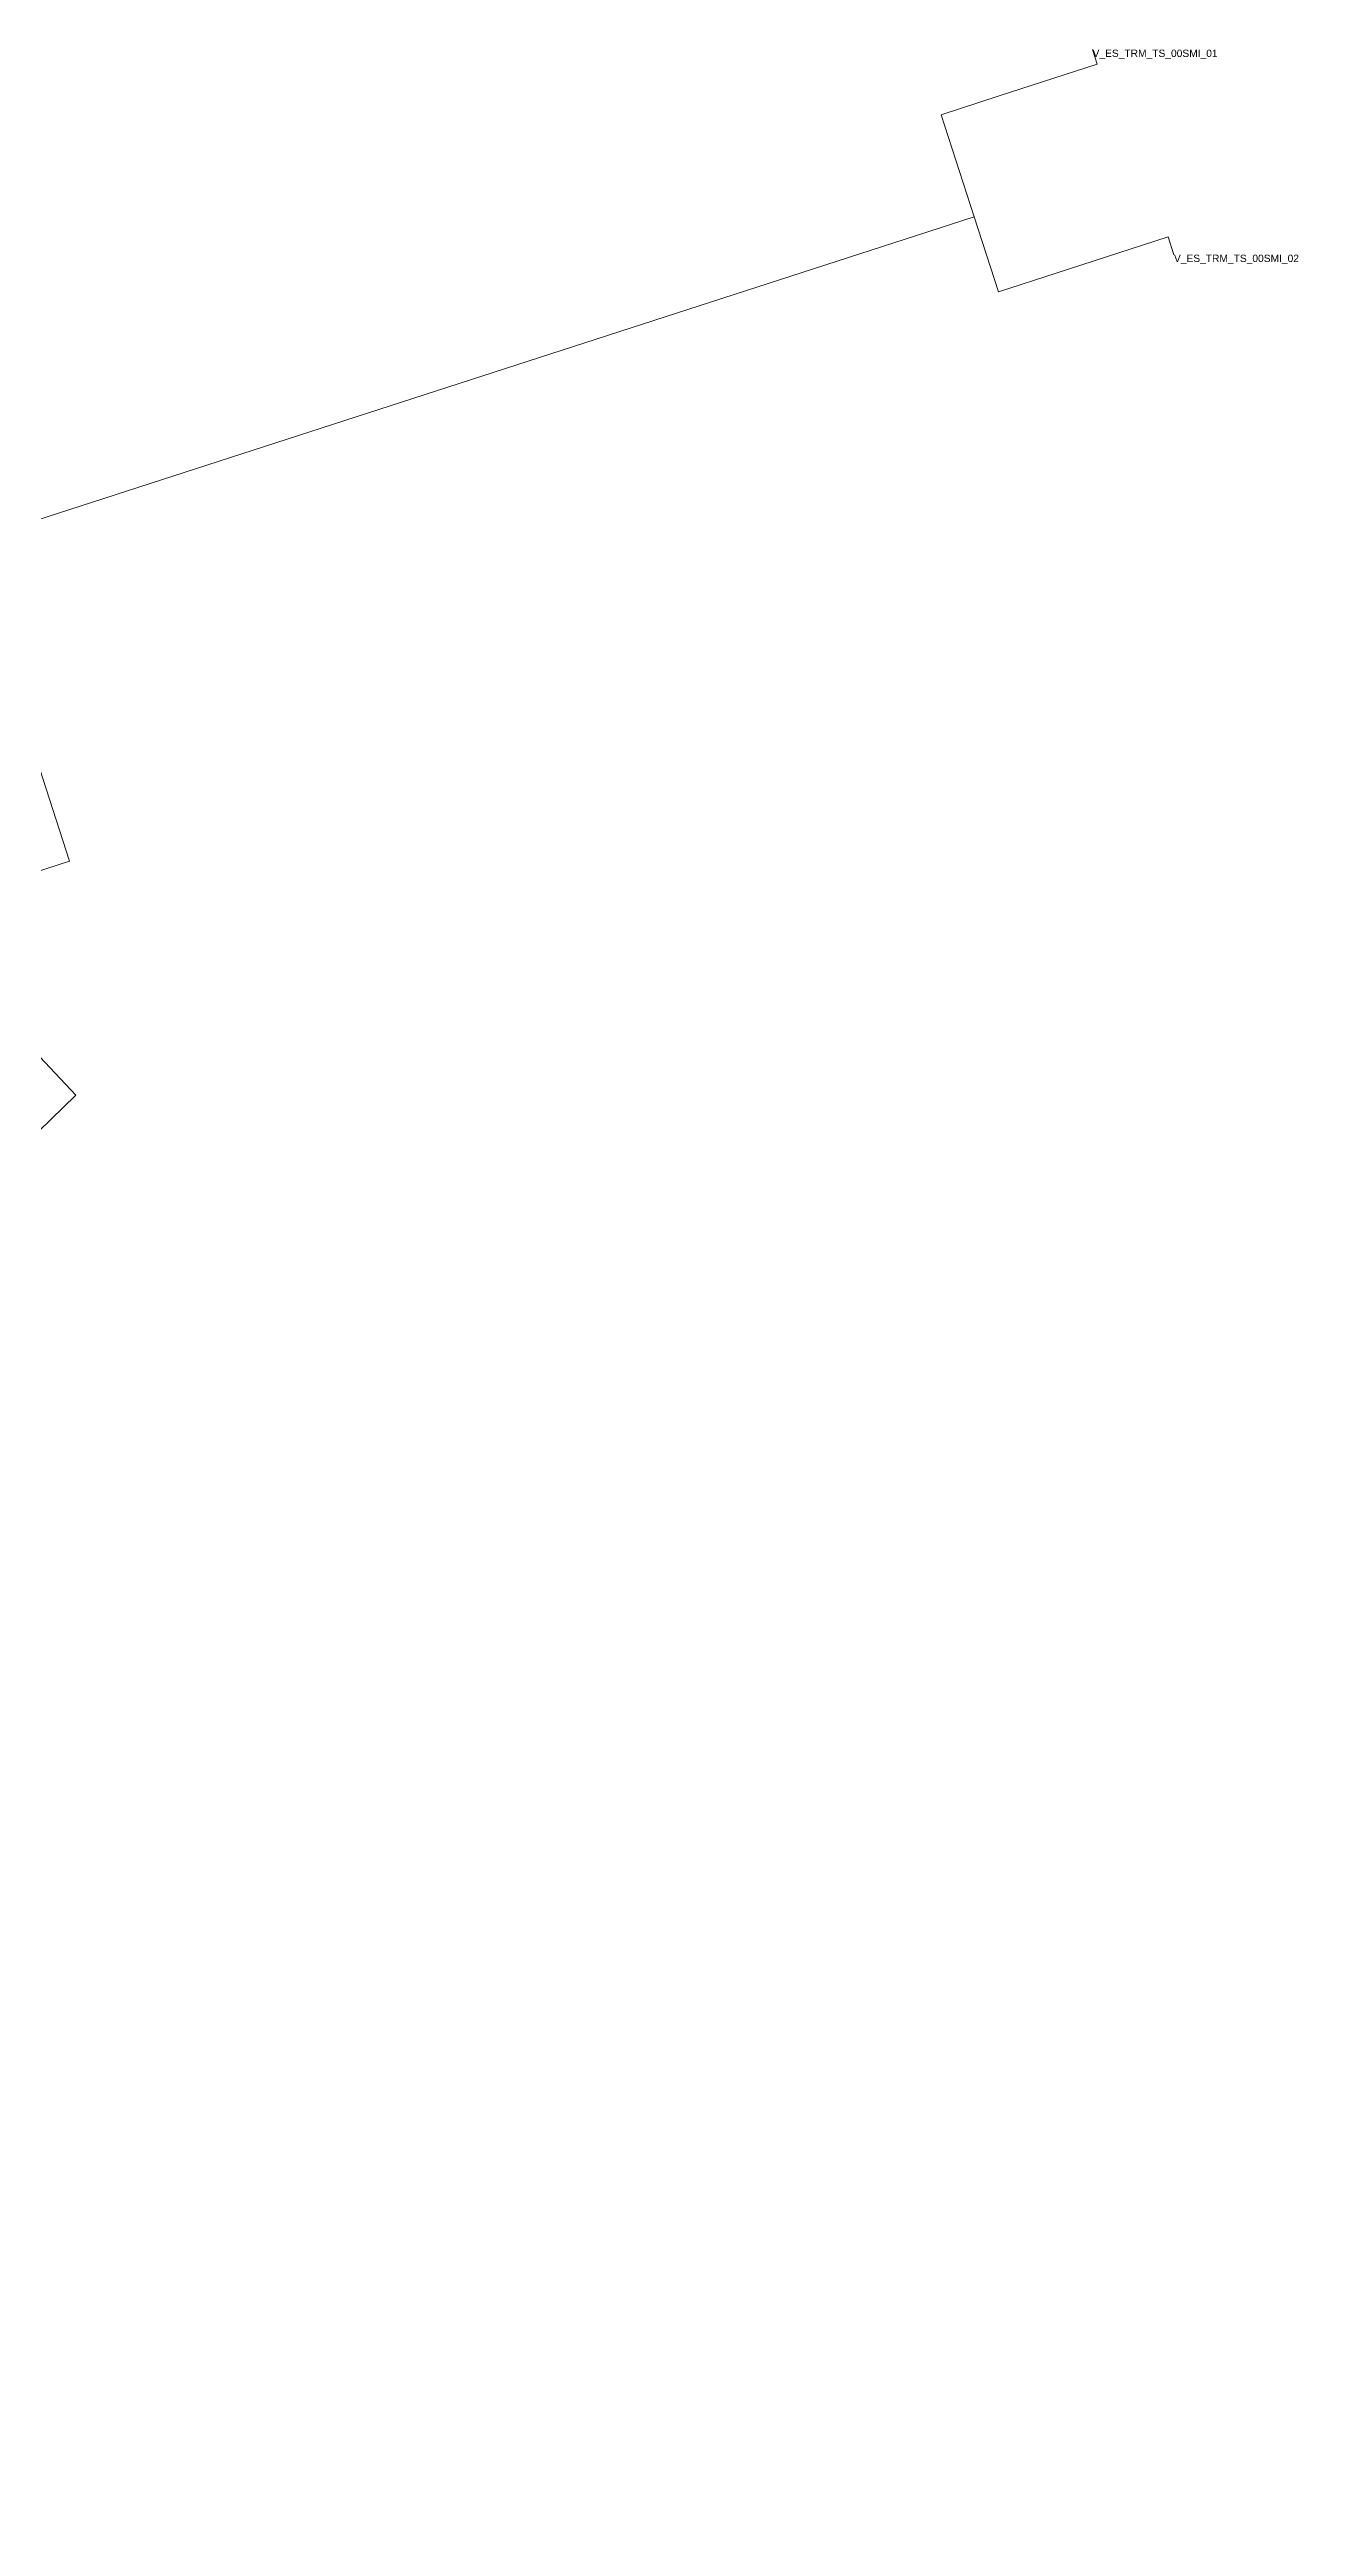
# Model space of a CAD drawing. Header units: metres. Extents: x 433842 to 434020, y 4584322 to 4584491.
# Drawn here: x 433934.4 to 434019.8, y 4584321.7 to 4584490.9 of the extents above; entities that cross this region are included whole.
import ezdxf
from ezdxf.enums import TextEntityAlignment as Align

# ---------------------------------------------------------------- set-up
doc = ezdxf.new("R2010")
doc.units = ezdxf.units.M
doc.header["$MEASUREMENT"] = 0
for name, color, linetype, lineweight, true_color in [('01_A_AccesTren_t', 40, 'Continuous', 0, 0xffd600), ('01_C_CarrerHoritzontal_l', 251, 'Continuous', 0, 0x646464), ('01_I_Horitzontal_l', 251, 'Continuous', 0, 0x646464)]:
    doc.layers.add(name, color=color, linetype=linetype, lineweight=lineweight, true_color=true_color)
doc.styles.add('Style-Arial', font='arial.ttf')

msp = doc.modelspace()

# ---------------------------------------------------------------- linework, layer by layer
at = {"layer": '01_C_CarrerHoritzontal_l', "flags": 128}
for points in [[(433997.6098, 4584479.431796), (433995.351138, 4584486.417967), (433999.322244, 4584487.701844)], [(433842.900071, 4584331.425185), (433841.759527, 4584329.885676), (433849.858025, 4584321.677742), (433877.277047, 4584348.731189), (433878.935024, 4584347.050808), (433926.554823, 4584394.035697), (433918.486848, 4584402.19585), (433936.246048, 4584419.443964), (433924.594649, 4584431.819484), (433935.815827, 4584435.436172), (433928.780408, 4584457.178932), (433997.6098, 4584479.431796)], [(433997.6098, 4584479.431796), (433999.26253, 4584474.319805), (434003.205675, 4584475.594642)]]:
    msp.add_lwpolyline(points, dxfattribs=at)
at = {"layer": '01_I_Horitzontal_l', "flags": 128}
for points in [[(433999.322273, 4584487.701854), (434006.016205, 4584489.866033), (434005.69444, 4584490.861271)], [(434003.205681, 4584475.594644), (434010.860858, 4584478.069599), (434011.253345, 4584476.855614)]]:
    msp.add_lwpolyline(points, dxfattribs=at)

# ---------------------------------------------------------------- texts
at = {"layer": '01_A_AccesTren_t', "style": 'Style-Arial'}
for s, p in [('V_ES_TRM_TS_00SMI_01', (434005.69444, 4584490.861271)), ('V_ES_TRM_TS_00SMI_02', (434011.253345, 4584476.855614))]:
    msp.add_text(s, height=0.5, dxfattribs=at).set_placement(p, align=Align.TOP_LEFT)

doc.saveas('drawing.dxf')
